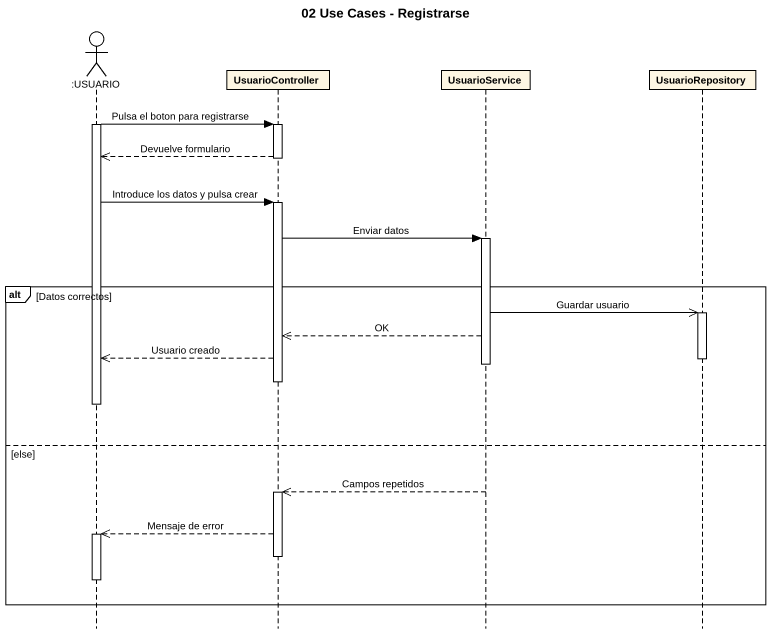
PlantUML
@startuml
title 02 Use Cases - Registrarse
hide footbox
actor ":USUARIO" as USUARIO
participant UsuarioController
participant UsuarioService
participant UsuarioRepository

activate USUARIO
USUARIO -> UsuarioController : Pulsa el boton para registrarse
activate UsuarioController
UsuarioController -->> USUARIO : Devuelve formulario
deactivate UsuarioController
USUARIO -> UsuarioController : Introduce los datos y pulsa crear
activate UsuarioController
UsuarioController -> UsuarioService : Enviar datos
activate UsuarioService
alt Datos correctos
  UsuarioService ->> UsuarioRepository : Guardar usuario
  activate UsuarioRepository
  UsuarioService -->> UsuarioController : OK
  UsuarioController -->> USUARIO : Usuario creado
  deactivate UsuarioRepository
  deactivate UsuarioService
  deactivate UsuarioController
  deactivate USUARIO
else else
  UsuarioService -->> UsuarioController : Campos repetidos
  activate UsuarioController
  UsuarioController -->> USUARIO : Mensaje de error
  activate USUARIO
  deactivate UsuarioController
  deactivate USUARIO
end
@enduml
